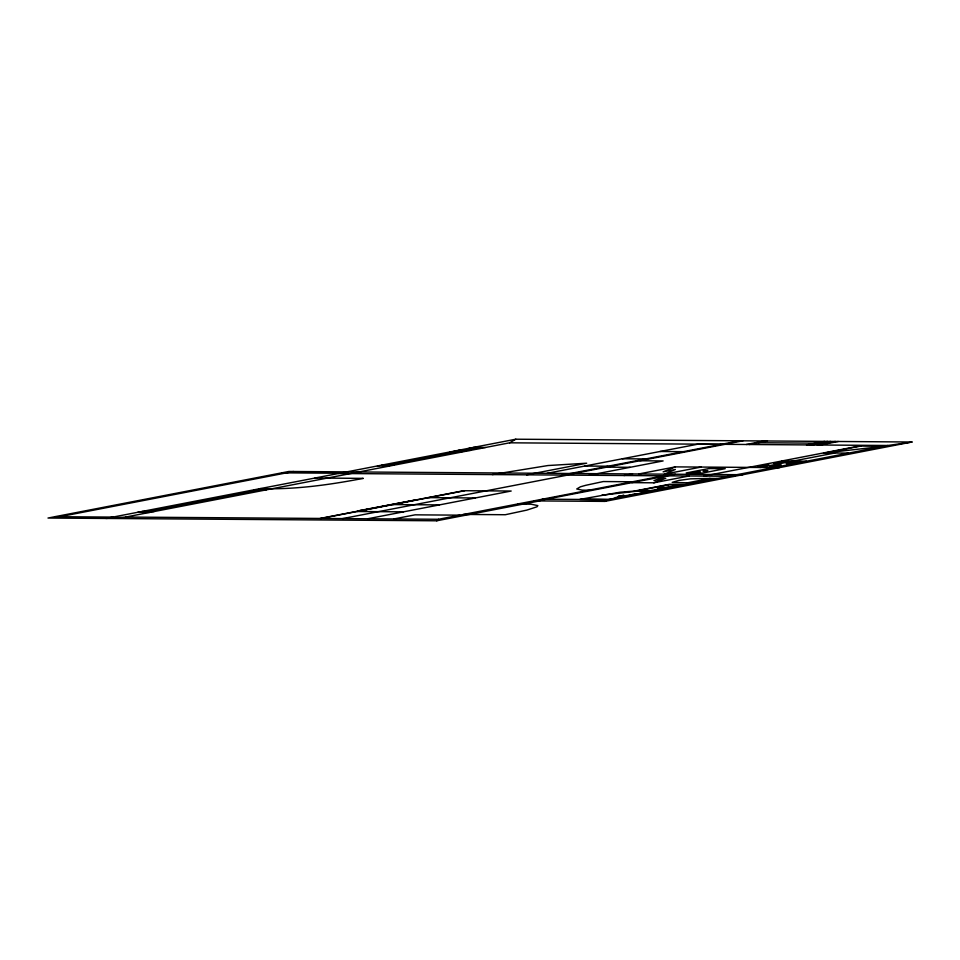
<?xml version="1.0" encoding="UTF-8"?>
<svg xmlns="http://www.w3.org/2000/svg" width="960" height="960" viewBox="0 0 960 960"><rect width="100%" height="100%" fill="white"/><g stroke="black" fill="none" stroke-linecap="round" stroke-linejoin="round"><path stroke-width="1.44" d="M742.848 474.72L288.888 471.468L48 518.04L436.728 520.788L438.528 519.276L671.568 474.216M436.728 520.788L539.484 500.928L542.46 499.188L607.86 499.644L887.988 445.488L912 442.008L515.796 439.212L105.9 518.448L125.568 517.068L438.528 519.276M539.484 500.928L604.884 501.384L607.86 499.644M125.568 517.068L509.628 442.812L515.796 439.212M779.484 467.616L675.384 466.884L663.12 471.84L675.348 469.464L664.428 474.156L701.124 467.064M631.824 482.652L653.796 482.808L665.808 478.284L653.952 480.576L667.032 475.848M651.372 491.22L607.944 499.632L579.792 499.416L619.992 492.216L632.784 491.208L651.372 491.22L634.236 491.1L669.432 484.296L686.616 484.416M59.7 516.72L293.544 471.504M148.104 511.5L260.196 489.828M387.876 465.144L455.64 452.04M464.448 450.336L474.984 448.296M492.288 474.588L547.968 465.54L586.668 463.212L526.608 474.828M547.068 473.328L697.668 444.216L720.96 444.372M320.112 518.436L463.716 490.716L511.188 491.028L367.668 518.772M321.084 518.448L464.748 490.704M562.2 475.08L739.572 440.784M565.608 475.104L742.98 440.808M342.54 518.604L567.42 475.116M746.352 444.48L764.532 440.964M597.156 473.688L663.12 460.932L639.828 460.764M589.116 475.272L597.504 473.688M749.256 444.504L767.448 440.988M393.78 518.964L415.104 514.836L459.864 515.16M624 475.524L632.508 473.928M638.688 473.976L675.384 466.884M806.52 444.912L824.712 441.396M809.436 444.924L827.628 441.408M812.34 444.948L830.532 441.432M817.176 444.984L835.368 441.468M820.092 445.008L838.272 441.492M675.372 474.24L537.408 500.916L533.616 500.88M704.832 470.82L702.996 471.144L707.82 470.592L704.028 471.024L706.788 470.712L705.684 470.7M653.796 482.808L688.992 476.004M703.704 476.088L859.284 446.028L884.244 446.208L825.12 452.952M825.252 452.952L860.952 446.04M759.996 467.484L834.744 453.024M686.664 482.976L710.124 478.44L717.108 478.488M624.852 495.696L615.492 497.652L617.868 497.676M625.584 495.708L636.408 494.088M604.884 501.384L912 442.008M658.8 487.68L660.288 487.464M659.304 488.04L660.792 487.836M601.908 495.168L637.128 491.148L636.36 491.292L650.064 491.376M660.072 487.596C666.732 487.02 652.848 488.496 659.508 487.92M758.352 442.74L815.616 443.148M821.436 443.196L826.272 443.22M509.628 442.812L887.988 445.488M473.376 447.408L485.4 447.492M468.972 448.26L481.008 448.344M660.012 451.488L683.304 451.656M458.436 450.3L470.46 450.384M823.548 452.94L848.532 453.108M454.032 451.152L466.056 451.236M449.628 451.992L461.664 452.088M622.368 458.772L645.66 458.94M781.656 461.04L806.448 461.22M584.712 466.044L608.016 466.212M381.864 465.096L393.9 465.18M606.852 467.148L630.144 467.304M377.46 465.948L389.496 466.032M281.844 472.836L339.756 473.244M338.412 473.496L734.628 476.304M710.124 478.44L690.48 478.836L678.984 480.408L672.204 482.364L693.648 483.024M315 478.032L363.3 478.368C329.352 484.884 294.852 489.732 260.196 488.628M636.324 481.788L603.276 481.548L585.768 485.304L580.464 486.792L576.732 488.976L582.168 490.128L592.128 490.332M258.576 488.94L270.612 489.024M254.184 489.78L266.208 489.876M632.16 494.436L634.524 494.448M627.948 495.72L618.552 496.248L626.376 496.032M617.424 497.28L619.86 497.292M428.868 497.64L475.308 497.964M416.58 499.752L359.784 510.54L360.756 510.54M409.596 501.18L410.568 501.18M517.812 503.952L531.192 504.216L537.876 505.62L536.988 506.796L526.776 510.12L505.296 514.728L463.608 514.428M392.976 504.576L439.428 504.9M365.988 509.568L366.96 509.58M357.096 511.512L403.548 511.836M142.08 511.464L154.116 511.548M137.688 512.304L149.712 512.4M55.044 516.684L112.944 517.092M581.04 499.284L608.172 499.488M797.484 461.94L786.42 463.596L797.484 461.94M785.148 461.844L774.072 463.5L785.148 461.844M768.72 465.024L757.644 466.68L768.72 465.024M781.056 465.108L769.992 466.764L781.056 465.108M619.308 496.164L623.796 495.372L619.308 496.164M632.784 494.58L632.784 494.58M618.792 497.244L619.764 497.112L618.792 497.244M709.032 468.54L686.208 472.956L702.42 473.076L725.244 468.66L709.032 468.54M698.076 472.008L689.868 473.604L700.416 472.032L698.076 472.008M668.028 484.872L638.688 490.548L650.58 490.632L679.92 484.956L668.028 484.872M663.9 487.428L660.384 488.112L669.336 487.476L663.9 487.428M703.164 480.36L699.432 481.08L704.34 480.372L703.164 480.36"/></g></svg>
